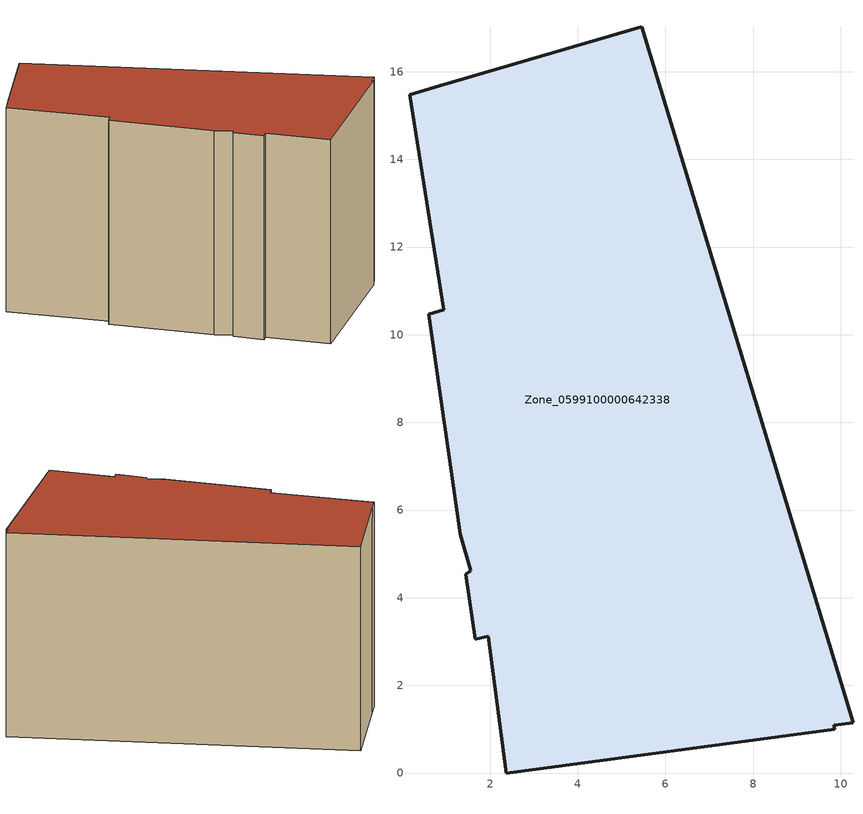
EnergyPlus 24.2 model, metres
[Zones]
Zone_0599100000642338
 floor ground (C_G): 0.16,15.47 0.85,15.68 5.46,17.02 10.28,1.15 9.84,1.09 9.86,0.99 2.37,0 1.96,3.12 1.66,3.05 1.45,4.54 1.56,4.62 1.32,5.45 0.6,10.47 0.94,10.57 z0
 wall outside (C_F): 0.85,15.68 0.16,15.47 0.94,10.57 0.6,10.47 1.32,5.45 1.56,4.62 1.45,4.54 1.66,3.05 1.96,3.12 2.37,0 9.86,0.99 9.84,1.09 10.28,1.15 5.46,17.02 0.85,15.68 z0:10.25
 roof outside (C_R): 10.28,1.15 5.46,17.02 0.85,15.68 0.16,15.47 0.94,10.57 0.6,10.47 1.32,5.45 1.56,4.62 1.45,4.54 1.66,3.05 1.96,3.12 2.37,0 9.86,0.99 9.84,1.09 z10.25
[BUILDING]
Pand.0599100000642338: North Axis=0; Terrain=City; Loads Convergence Tolerance Value=0.04; Temperature Convergence Tolerance Value=0.4; Solar Distribution=FullExterior; Maximum Number of Warmup Days=25; Minimum Number of Warmup Days=1
[Site:Location]
Rotterdam.The.Hague.AP_ZH_NLD Design_Conditions: Latitude=51.96; Longitude=4.45; Time Zone=1; Elevation=-4.5
[SITE:GROUNDTEMPERATURE:BUILDINGSURFACE]
18, 18, 18, 18, 18, 18, 18, 18, 18, 18, 18, 18
[MATERIAL] Thermal Absorptance=0.9; Solar Absorptance=0.7; Visible Absorptance=0.7
Name | Roughness | Thickness | Conductivity | Density | Specific Heat
G.TC.1946 | MediumSmooth | 0.15 | 1 | 540 | 1210
F.TC.1946 | Rough | 0.3 | 0.857143 | 1920 | 840
R.TC.1946 | MediumRough | 0.2 | 0.909091 | 1500 | 1000
[CONSTRUCTION]
C_G: G.TC.1946
C_F: F.TC.1946
C_R: R.TC.1946
[ZONE]
Zone_0599100000642338: Type=1; Multiplier=1; Ceiling Height=Autocalculate; Volume=Autocalculate; Floor Area=autocalculate; Part of Total Floor Area=Yes
[ZONEINFILTRATION:DESIGNFLOWRATE]
Infil_Zone_0599100000642338: Zone or ZoneList or Space or SpaceList=Zone_0599100000642338; Schedule=AlwaysOn; Design Flow Rate Calculation Method=Flow/Area; Flow Rate per Floor Area=0.003; Constant Term Coefficient=1; Temperature Term Coefficient=0; Velocity Term Coefficient=0; Velocity Squared Term Coefficient=0
[HVACTEMPLATE:ZONE:IDEALLOADSAIRSYSTEM]
Zone_0599100000642338: Maximum Heating Supply Air Temperature=50; Minimum Cooling Supply Air Temperature=13; Maximum Heating Supply Air Humidity Ratio=0.0156; Minimum Cooling Supply Air Humidity Ratio=0.0077; Heating Limit=NoLimit; Cooling Limit=NoLimit; Dehumidification Control Type=ConstantSensibleHeatRatio; Cooling Sensible Heat Ratio=0.7; Dehumidification Setpoint=60; Humidification Control Type=None; Humidification Setpoint=30; Outdoor Air Method=None; Outdoor Air Flow Rate per Person=0.00944; Outdoor Air Flow Rate per Zone Floor Area=0; Outdoor Air Flow Rate per Zone=0; Demand Controlled Ventilation Type=None; Outdoor Air Economizer Type=NoEconomizer; Heat Recovery Type=None; Sensible Heat Recovery Effectiveness=0.7; Latent Heat Recovery Effectiveness=0.65
[ZONECONTROL:THERMOSTAT]
ThermostatControl_Zone_0599100000642338: Zone or ZoneList=Zone_0599100000642338; Control Type Schedule=DualSetpointControlType; Control 1=Thermostat_Zone_0599100000642338; Temperature Difference Between Cutout And Setpoint=0
[THERMOSTATSETPOINT:DUALSETPOINT]
Thermostat_Zone_0599100000642338: Heating Setpoint Temperature Schedule=HeatingSetpoint_Zone_0599100000642338; Cooling Setpoint Temperature Schedule=CoolingSetpoint_Zone_0599100000642338
[SCHEDULE:COMPACT]
HeatingSetpoint_Zone_0599100000642338: Through: 12/31, For: AllDays, Until: 24:00, 21
CoolingSetpoint_Zone_0599100000642338: Through: 12/31, For: AllDays, Until: 24:00, 24
DualSetpointControlType: Through: 12/31, For: AllDays, Until: 24:00, 4
AlwaysOn: Through: 12/31, For: AllDays, Until: 24:00, 1
